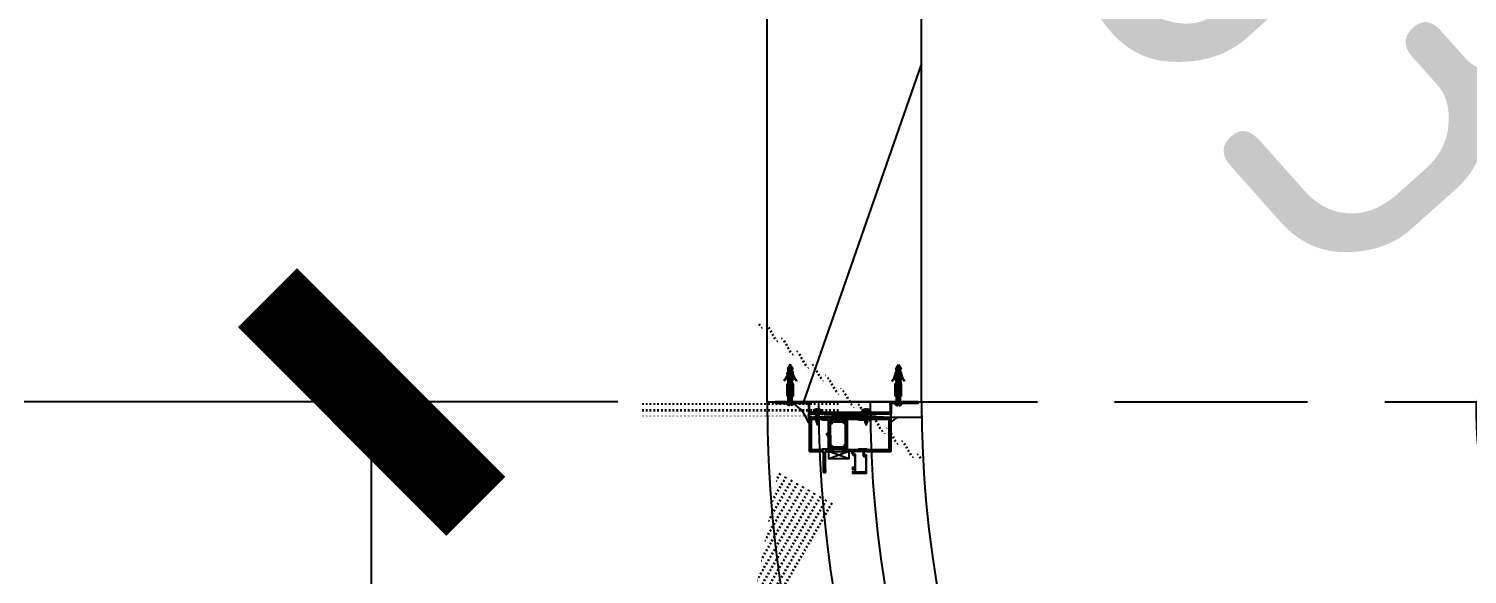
# Model space of a CAD drawing. Header units: inches. Extents: x 0 to 1813292486, y 0 to 3473589894.
# Drawn here: x 600535030 to 600536893, y 3473205519 to 3473206225 of the extents above; entities that cross this region are included whole.
import ezdxf

# ---------------------------------------------------------------- set-up
doc = ezdxf.new("R2010")
doc.units = ezdxf.units.IN
doc.header["$LTSCALE"] = 1000
doc.header["$MEASUREMENT"] = 0
for name, pattern in [('AX-MALL-DIM-P02$0$DASH', [0.35, 0.25, -0.1]), ('AX-MALL-WALL-P02-QT$0$CENTER', [2, 1.25, -0.25, 0.25, -0.25]), ('AX-MALL-WALL-P02-QT$0$HIDDEN', [0.375, 0.25, -0.125])]:
    doc.linetypes.add(name, pattern=pattern)
for name, color, linetype in [('A-Anno-Note', 241, 'Continuous'), ('AX-MALL-DIM-P02$0$A-Anno-Dims', 3, 'Continuous'), ('AX-MALL-DIM-P02$0$A-Detl-Patt', 8, 'Continuous'), ('AX-MALL-P02-200$0$A-Anno-Note', 241, 'Continuous'), ('AX-MALL-WALL-P02$0$A-Anno-Note', 241, 'Continuous'), ('AX-MALL-WALL-P02-QT$0$0BJECT', 7, 'Continuous'), ('AX-MALL-WALL-P02-QT$0$1', 1, 'Continuous'), ('AX-MALL-WALL-P02-QT$0$8', 8, 'Continuous'), ('AX-MALL-WALL-P02-QT$0$8 填充 虚线 打断线 0.1', 8, 'Continuous'), ('AX-MALL-WALL-P02-QT$0$A-Anno-Note', 241, 'Continuous'), ('AX-MALL-WALL-P02-QT$0$A-Curt', 151, 'Continuous'), ('AX-MALL-WALL-P02-QT$0$A-Detl-Patt', 8, 'Continuous'), ('AX-MALL-WALL-P02-QT$0$A-Detl-Thin', 131, 'Continuous'), ('AX-MALL-WALL-P02-QT$0$A-Wall', 2, 'Continuous'), ('AX-MALL-WALL-P02-QT$0$A-Wall-Patt', 13, 'Continuous'), ('AX-MALL-WALL-P02-QT$0$F12_Submate', 8, 'Continuous'), ('AX-MALL-WALL-P02-QT$0$GASKET', 2, 'Continuous'), ('AX-MALL-WALL-P02-QT$0$STSF', 2, 'Continuous')]:
    doc.layers.add(name, color=color, linetype=linetype)
doc.layers.add('AX-MALL-WALL-P02-QT$0$AM_SUPPR', color=6, linetype='Continuous', lineweight=30)
doc.styles.add('AX-MALL-DIM-P02$0$_TCH_DIM_T3', font='gbenor.shx')
doc.dimstyles.new('AX-MALL-DIM-P02$0$_TCH_ARCH&&180', dxfattribs={"dimtxt": 535.5, "dimasz": 270, "dimexe": 450, "dimexo": 450, "dimgap": 137.25, "dimtad": 1, "dimdec": 0, "dimzin": 0, "dimdsep": 46, "dimtxsty": 'AX-MALL-DIM-P02$0$_TCH_DIM_T3', "dimblk": 'AX-MALL-DIM-P02$0$_ArchTick', "dimcen": 0.09, "dimclrt": 7, "dimazin": 2, "dimtfac": 1, "dimtdec": 0, "dimtix": 1, "dimtmove": 2, "dimatfit": 3, "dimfxl": 500, "dimtolj": 1, "dimtzin": 0, "dimarcsym": 0})
doc.dimstyles.new('AX-MALL-DIM-P02$0$_TCH_ARROW&&180', dxfattribs={"dimtxt": 535.5, "dimasz": 540, "dimexe": 450, "dimexo": 450, "dimgap": 137.25, "dimtad": 1, "dimdec": 0, "dimzin": 0, "dimdsep": 46, "dimtxsty": 'AX-MALL-DIM-P02$0$_TCH_DIM_T3', "dimcen": 0.09, "dimclrt": 7, "dimaunit": 1, "dimadec": 3, "dimazin": 2, "dimtfac": 1, "dimtdec": 0, "dimtix": 1, "dimtmove": 2, "dimatfit": 3, "dimfxl": 500, "dimtolj": 1, "dimtzin": 0, "dimarcsym": 0})

# ---------------------------------------------------------------- blocks, each defined once
blk = doc.blocks.new('AX-MALL-WALL-P02-QT$0$tj')
at = {"layer": 'AX-MALL-WALL-P02-QT$0$A-Detl-Patt'}
h = blk.add_hatch(dxfattribs=at)
h.set_pattern_fill('STEEL', color=256, scale=100.0000000000001, angle=50.43183869082386)
h.set_pattern_definition([(75.00000000004839, (-14278.19445574284, 156289.8254051208), (-153.3407249234246, 41.08752340989569), []), (75.00000000004839, (-14317.88195610046, 156358.5661673546), (-153.3407249234246, 41.08752340989569), [])])
edge = h.paths.add_edge_path()
edge.add_line((88101.273016572, 47666.64152574539), (87883.93542659283, 47459.84604215622))
edge.add_line((87883.93542659283, 47459.84604215622), (91571.54751467705, 43584.64122533798))
edge.add_arc((262949.389629302, 558937.705083496), 543101.4133620498, 251.6057364187558, 260.0288666978238)
edge.add_arc((172180.8466627672, -2862.146247219684), 27099.9982179492, 64.7128659603706, 96.9316049602786, ccw=False)
edge.add_arc((262948.9730309481, 558936.3205539446), 543099.9677998082, 261.6155114784545, 271.7251478115656)
edge.add_line((279298.9759148359, 16082.51663446426), (279298.9759315252, 16382.65274763107))
edge.add_arc((262948.9742454757, 558936.3204835369), 542799.9676941936, 261.62020364125146, 271.7261014454634, ccw=False)
edge.add_arc((172180.8456921196, -2862.14609140989), 27400.00151046549, 64.80631838577902, 96.83815911678944)
edge.add_arc((262949.394896181, 558937.7037490648), 542801.4137571028, 251.6136389015772, 260.02417327084333, ccw=False)
edge.add_line((91737.26096642017, 43845.69257831573), (88101.273016572, 47666.64152574539))
blk = doc.blocks.new('AX-MALL-WALL-P02-QT$0$A$C45704BEF')
at = {"color": 3, "ltscale": 10}
blk.add_lwpolyline([(18.80000000074506, -25.00024726614356), (17.5, -25.00024726614356), (17.5, -23.00024726614356), (15.49870925210416, -23.00024726614356), (15.49870925210416, -6.999231616035104), (18.4997000452131, -6.999231616035104), (18.49987648613751, -5.299231618642807, 0.4142135623695433), (18.19987648539245, -4.999231617897749), (17.80005405470729, -4.999231617897749, 0.4140000559725384), (17.50005413405597, -5.299012914299965), (17.49969883821905, -5.699499286711216, -0.483847094079415), (17.13052784092724, -5.991148311644793), (15.89966636151075, -5.699231617152691), (15.89966636151075, -1.299031617119908), (17.1397417280823, -1.005294770002365, -0.4741802569087657), (17.49969902634621, -1.298974558711052), (17.50005413405597, -1.699460931122303, 0.4140000559734259), (17.80005405470729, -1.999242229387164), (18.19987648539245, -1.999242229387164, 0.4142135624494586), (18.49987648613751, -1.699242228642106), (18.49987648613751, 0.0007206704467535019), (0, 0), (0, -22.90028521977365), (1, -22.90028521977365), (1, -22.40028521977365), (3, -22.40028521977365, -0.414213562373095), (3.5, -22.90028521977365), (3.5, -25.00028521940112), (2.913615984842181, -25.46520863845944, 0.4988684829111732), (2.92562854103744, -25.94440526142716), (5.025628542527556, -27.44440526142716, 0.8192868568614478), (5.455046217888594, -27.04232501238585), (4.5, -25.50028521940112), (4.5, -22.90028521977365, 0.414213562373095), (3, -21.40028521977365), (1, -21.40028521977365), (1, -3.19995454326272, -0.4142094303452601), (3.199968963861465, -0.9999545440077782), (14.5, -0.9996059481054544), (14.5, -5.999231616035104), (14.5, -5.999231616035104), (14.5, -24.00024726614356), (16.5, -24.00024726614356), (16.5, -25.00024726614356), (16.5, -27.20351210050285, 0.6582415972160955), (17.34365977905691, -27.56668968312442), (19.14365977980196, -25.86342484690249, 0.6827143578984822), (18.79383949562907, -25.00028521940112)], format="xyb", dxfattribs=at)
blk = doc.blocks.new('AX-MALL-WALL-P02-QT$0$尺寸分格点')
at = {"ltscale": 10}
h = blk.add_hatch(color=1, dxfattribs=at)
h.dxf.hatch_style = 1
edge = h.paths.add_edge_path()
edge.add_line((0, -1.5), (-5.470445860503725e-37, 1.862645149230957e-09))
edge.add_line((0, 1.862645149230957e-09), (-1.5, 0))
edge.add_arc((0, 0), 1.5, 180, 270)
edge = h.paths.add_edge_path()
edge.add_line((0, 1.5), (5.470445846917725e-37, 1.862645149230957e-09))
edge.add_line((0, 1.862645149230957e-09), (1.5, 0))
edge.add_arc((0, 0), 1.5, 0, 90)
for p, q in [((-2.5, 0), (2.5, 0)), ((0, -2.5), (0, 2.5))]:
    blk.add_line(p, q)
blk.add_circle((0, 0), 1.5)
blk = doc.blocks.new('AX-MALL-WALL-P02-QT$0$定位点')
blk.add_blockref('AX-MALL-WALL-P02-QT$0$尺寸分格点', (0, 0))
blk = doc.blocks.new('AX-MALL-WALL-P02-QT$0$A$C40565891')
h = blk.add_hatch()
h.set_pattern_fill('NET', color=6, scale=0.5, angle=315)
h.set_pattern_definition([(225.0000000000001, (-8954763.885715963, -14331520.94940183), (-1.122532015133644, 1.122532015133643), []), (135.0000000000001, (-8954763.885715963, -14331520.94940183), (1.122532015133643, 1.122532015133644), [])])
edge = h.paths.add_edge_path()
edge.add_line((-2.873205080628395, -1), (-17.1267949193716, -1))
edge.add_arc((-17.12679491817267, -2.000000000321539), 1.000000000321539, 90.00000006869386, 120.0000000686844)
edge.add_line((-17.6267949193716, -1.133974596858025), (-19.29999999888241, -2.099999999627471))
edge.add_line((-19.29999999888241, -2.099999999627471), (-19.59999999962747, -2.099999999627471))
edge.add_arc((-19.60000000055891, -1.700000000186378), 0.3999999994410928, 180.0000001333858, 270.00000013341844, ccw=False)
edge.add_line((-20, -1.700000001117587), (-20, 1.699999999254942))
edge.add_arc((-19.59999999962758, 1.699999999255055), 0.4000000003724153, 89.99999999998369, 180.0000000000163, ccw=False)
edge.add_line((-19.59999999962747, 2.099999999627471), (-19.29999999888241, 2.099999999627471))
edge.add_line((-19.29999999888241, 2.099999999627471), (-17.6267949193716, 1.133974596858025))
edge.add_arc((-17.12679491817268, 2.000000000321516), 1.000000000321515, 239.9999999313152, 269.9999999313065)
edge.add_line((-17.1267949193716, 1), (-2.873205080628395, 1))
edge.add_arc((-2.873205081827319, 2.000000000321497), 1.000000000321497, 270.0000000686933, 300.0000000686851)
edge.add_line((-2.373205080628395, 1.133974596858025), (-0.6999999992549419, 2.099999999627471))
edge.add_line((-0.6999999992549419, 2.099999999627471), (-0.400000000372529, 2.099999999627471))
edge.add_arc((-0.4000000003724153, 1.699999999255056), 0.4000000003724153, -1.63140612130519e-11, 90.00000000001631, ccw=False)
edge.add_line((0, 1.699999999254942), (0, -1.700000001117587))
edge.add_arc((-0.3999999994410927, -1.700000000186378), 0.3999999994410927, 269.99999986658156, 359.99999986661413, ccw=False)
edge.add_line((-0.400000000372529, -2.099999999627471), (-0.6999999992549419, -2.099999999627471))
edge.add_line((-0.6999999992549419, -2.099999999627471), (-2.373205080628395, -1.133974596858025))
edge.add_arc((-2.873205081827309, -2.00000000032146), 1.00000000032146, 59.99999993131432, 89.9999999313073)
at = {"layer": 'AX-MALL-WALL-P02-QT$0$STSF', "lineweight": 40}
blk.add_lwpolyline([(-2.873205080628395, -1), (-17.1267949193716, -1, 0.1316524975873539), (-17.6267949193716, -1.133974596858025), (-19.29999999888241, -2.099999999627471), (-19.59999999962747, -2.099999999627471, -0.4142135623732616), (-20, -1.700000001117587), (-20, 1.699999999254942, -0.4142135623732612), (-19.59999999962747, 2.099999999627471), (-19.29999999888241, 2.099999999627471), (-17.6267949193716, 1.133974596858025, 0.1316524975873571), (-17.1267949193716, 1), (-2.873205080628395, 1, 0.1316524975873597), (-2.373205080628395, 1.133974596858025), (-0.6999999992549419, 2.099999999627471), (-0.400000000372529, 2.099999999627471, -0.4142135623732616), (0, 1.699999999254942), (0, -1.700000001117587, -0.4142135623732616), (-0.400000000372529, -2.099999999627471), (-0.6999999992549419, -2.099999999627471), (-2.373205080628395, -1.133974596858025, 0.1316524975873647)], format="xyb", close=True, dxfattribs=at)
blk = doc.blocks.new('AX-MALL-WALL-P02-QT$0$A$C5DA96DE0')
at = {"layer": 'AX-MALL-WALL-P02-QT$0$AM_SUPPR', "color": 3}
for points in [[(-22.00068093277514, 105.1999999992549), (-22.00001176260412, 46.60000000149012, -0.414213562373095), (-21.70001176185906, 46.29999999888241), (-21.7000117637217, 45.30000000074506, -0.4142135651008757), (-21.90001176483929, 45.09999999962747), (-22.11765938811004, 45.09999999962747, 0.3152987896086648), (-22.30559791438282, 44.96840402856469), (-22.88795028813183, 43.36840402893722, 0.5486187836891172), (-22.68258061446249, 43.10076105967164), (-19.96206398494542, 43.32127769291401, 0.1763269799607178), (-19.83807377703488, 43.37909527309239), (-19.45859040878713, 43.75857864320278, 0.5773502703764628), (-19.54824795387685, 44.09318516403437), (-19.70076583139598, 44.13405220396817, -0.3107450373417215), (-19.86631920561194, 44.32805990986526), (-20.20001176558435, 46.220524456352), (-20.20001176558435, 46.30000000074506, -0.664494698151357), (-19.35008465312421, 46.6571428515017, 0.1962615707062706), (-19.21011380665004, 46.59999999962747), (-15.80001176707447, 46.59999999962747, -0.414213562373095), (-15.50001176446676, 46.30000000074506), (-15.50001176446676, 45.99448045343161), (-16.4794679954648, 44.32503772899508, 0.5796797259406589), (-16.35058767162263, 44.09999999776483), (-15.09727879799902, 44.09999999776483, 0.266079426403572), (-14.23476512730122, 44.59396623261273), (-13.34764037840068, 46.10603376291692, -0.2660794268336467), (-12.48512670956552, 46.59999999776483), (-12.48512670956552, 46.59999999776483), (12.48510318435729, 46.59999999962747, -0.2660794268336467), (13.3476168513298, 46.10603376291692), (14.23474160209298, 44.59396623261273, 0.266079426403572), (15.09725527279079, 44.09999999962747), (16.35056414455175, 44.09999999962747, 0.5796797259406589), (16.47944446653128, 44.32503772713244), (15.49998823925853, 45.99448045343161), (15.49998823553324, 46.29999999888241, -0.414213562373095), (15.7999882362783, 46.59999999962747), (19.21009027957916, 46.59999999962747, 0.1962615707062706), (19.35006112605333, 46.6571428515017, -0.664494698151357), (20.19998823665082, 46.29999999888241), (20.19998823665082, 46.220524456352), (19.86629567667842, 44.32805990800261, -0.3107450373417215), (19.70074230805039, 44.13405220396817), (19.54822442866862, 44.09318516217172, 0.5773502703764628), (19.45856687985361, 43.75857864320278), (19.83805025182664, 43.37909527309239, 0.1763269799607178), (19.96204045787454, 43.32127769291401), (22.68255708739161, 43.10076105967164, 0.5486187836891172), (22.88792676106095, 43.36840402893722), (22.30557438544929, 44.96840402670205, 0.3152987896086648), (22.11763586290181, 45.10000000149012), (21.89998823590577, 45.09999999962747, -0.4142135651008757), (21.69998823665082, 45.29999999888241), (21.69998823478818, 46.29999999888241, -0.414213562373095), (21.99998823739588, 46.59999999962747), (22.00029997527599, 73.89985392801464)], [(-12.48512671142817, 26.59999999962747), (-12.48512671142817, 26.59999999962747, -0.266079426695036), (-13.34764038026333, 27.09396623820066), (-14.23476512916386, 28.60603376477957, 0.2660794267352428), (-15.09727879799902, 29.10000000149012), (-16.35058767162263, 29.09999999962747, 0.5796797243171364), (-16.4794679954648, 28.87496227398515), (-15.50001176446676, 27.20551954396069), (-15.50001176819205, 26.90000000223517, -0.414213562429924), (-15.80001176521182, 26.59999999776483), (-19.21011380665004, 26.59999999962747, 0.196261570738114), (-19.35008465498686, 26.54285714589059, -0.6644947009864839), (-20.20001176558435, 26.90000000223517), (-20.20001176558435, 26.97947554662824), (-19.86631920747459, 28.87194008752704, -0.3107450376907102), (-19.70076583139598, 29.06594779156148), (-19.5482479557395, 29.10681483522058, 0.5773502691095918), (-19.45859040878713, 29.44142135605216), (-19.83807377517223, 29.82090472429991, 0.1763269806166101), (-19.96206398680806, 29.87872230820358), (-22.68258061632514, 30.0992389395833, 0.5486187865199976), (-22.88795028440654, 29.83159597031772), (-22.30559791252017, 28.23159597069025, 0.3152987889515711), (-22.1176593862474, 28.09999999962747), (-21.90001176297665, 28.09999999776483, -0.4142135620321224), (-21.70001176558435, 27.89999999850988), (-21.70001176558435, 26.90000000037253, -0.414213562429924), (-22.00001176446676, 26.59999999962747), (-22.00026272423565, -1.862645149230957e-09), (22.00026272051036, 0), (22.00006804615259, 18.00577012822032)], [(22.00005050562322, 19.99999999813735), (21.99998823739588, 26.59999999962747, -0.414213562429924), (21.69998823665082, 26.90000000037253), (21.69998823478818, 27.89999999850988, -0.4142135620321224), (21.89998823776841, 28.09999999962747), (22.11763586103916, 28.09999999776483, 0.3152987889515711), (22.30557438544929, 28.23159596882761), (22.88792676106095, 29.83159597218037, 0.5486187865199976), (22.68255708925426, 30.0992389395833), (19.96204045601189, 29.87872230820358, 0.1763269806166101), (19.83805024810135, 29.82090472429991), (19.45856687985361, 29.44142135605216, 0.5773502691095918), (19.54822443053126, 29.10681483708322), (19.70074230805039, 29.06594779156148, -0.3107450376907102), (19.86629567667842, 28.87194008752704), (20.19998823851347, 26.97947554290295), (20.19998824037611, 26.89999999850988, -0.6644947009864839), (19.35006112605333, 26.54285714402795, 0.196261570738114), (19.21009027957916, 26.59999999776483), (15.79998823441565, 26.59999999776483, -0.414213562429924), (15.49998823925853, 26.89999999850988), (15.49998823925853, 27.20551954582334), (16.47944446466863, 28.87496227398515, 0.5796797243171364), (16.3505641464144, 29.09999999962747), (15.09725527092814, 29.09999999776483, 0.2660794267352428), (14.23474160209298, 28.60603376477957), (13.3476168513298, 27.09396623820066, -0.266079426695036), (12.48510318249464, 26.59999999962747), (-12.48512671142817, 26.59999999962747)]]:
    blk.add_lwpolyline(points, format="xyb", dxfattribs=at)
for points in [[(22.00029996782541, 73.89983759261668), (22.00005446560681, 73.89983759261668), (21.99998823553324, 105.1999999992549), (-22.00068093277514, 105.1999999992549)], [(-19.80001176521182, 103), (-19.80001176521182, 103), (-19.80001176334918, 74.70021012239158), (-19.00001176446676, 73.70021012239158), (-19.00001176446676, 68.70021012239158), (-19.00001176446676, 63.70021012239158), (-20.00001176446676, 62.70021012611687), (-20.00001176446676, 48.79999999888241), (19.99998823553324, 48.79999999701977), (19.99998823739588, 62.70021012425423), (18.99998823739588, 63.70021012425423), (18.99998823739588, 68.70021012239158), (18.99998823553324, 73.70021012425423), (19.79998823814094, 74.70021012052894), (19.79998823814094, 103), (-19.80001176521182, 103)], [(-19.00003717839718, 24.40000000223517), (-19.00003717839718, 16.60000000149012), (-19.8001159671694, 15.59989579208195), (-19.80026083253324, 2.199999997392297), (-19.80001176521182, 2.199999999254942), (19.80023730732501, 2.199999997392297), (19.80009244196117, 15.5998957939446), (19.0000136513263, 16.60000000149012), (19.0000136513263, 24.40000000223517), (-19.00003717839718, 24.40000000223517)], [(21.99999776296318, 20.00577012635767), (43.9999977555126, 20.00634960085154), (43.99998722039163, 20.40634960122406), (44.99999512173235, 20.10637594014406), (44.99998722039163, 20.40637594088912), (45.99999512173235, 20.10640227980912), (45.99998722039163, 20.40640228055418), (46.99999512173235, 20.10642861947417), (46.99998722039163, 20.40642862021923), (47.99999511986971, 20.10645495913923), (47.99998721852899, 20.40645495988429), (48.99998721852899, 20.40648129954934), (49.00005043298006, 18.00648130103946), (22.00006804615259, 18.00577012822032)]]:
    blk.add_lwpolyline(points, dxfattribs=at)
at = {"color": 6, "ltscale": 10, "xscale": -0.9999999999999999, "rotation": 90}
blk.add_blockref('AX-MALL-WALL-P02-QT$0$A$C40565891', (-17.70395603775978, 26.59999999776483), dxfattribs=at)
at = {"color": 6, "ltscale": 10, "rotation": 270}
blk.add_blockref('AX-MALL-WALL-P02-QT$0$A$C40565891', (17.7039325106889, 26.59999999962747), dxfattribs=at)
blk = doc.blocks.new('AX-MALL-WALL-P02-QT$0$A$C3B8A2171')
at = {"color": 6}
for p, q in [((22.00012849643826, 27), (31.33094626852107, 1)), ((31.33094626478851, 27), (22.00012850017083, 1))]:
    blk.add_line(p, q, dxfattribs=at)
blk.add_lwpolyline([(22.00012849643826, 27), (31.33094626478851, 27), (31.33094626852107, 1), (22.00012850017083, 1)], close=True, dxfattribs=at)
at = {"color": 6, "ltscale": 10}
blk.add_blockref('AX-MALL-WALL-P02-QT$0$A$C5DA96DE0', (7.275957614183426e-12, -23.70584608986974), dxfattribs=at)
at = {"color": 6, "ltscale": 10, "rotation": 270}
blk.add_blockref('AX-MALL-WALL-P02-QT$0$A$C45704BEF', (49.90041371808184, 50.19399150274694), dxfattribs=at)
at = {"layer": 'AX-MALL-WALL-P02-QT$0$GASKET', "extrusion": (0, 0, -1), "zscale": -1, "rotation": 270}
blk.add_blockref('AX-MALL-WALL-P02-QT$0$定位点', (0, 0), dxfattribs=at)
blk = doc.blocks.new('*U279')
at = {"color": 1, "linetype": 'AX-MALL-WALL-P02-QT$0$CENTER', "ltscale": 0.1}
blk.add_line((-3.720025046972161, 0), (16.47241296467109, 0), dxfattribs=at)
at = {"color": 0, "linetype": 'ByBlock', "lineweight": 50, "ltscale": 0.2}
for p, q in [((-3.69999999999709, 0.3999999999987267), (-3.325615217181621, 0.4000000000023647)), ((-3.325615217181621, 0.4000000000023647), (-3.325615240581101, -0.4000000000023647)), ((-2.147202852589544, 4.749999999999091), (0, 4.749999999999091)), ((0, -4.749999999999091), (0, 4.749999999999091)), ((-3.69999999999709, -0.4000000000005457), (-3.325615240581101, -0.4000000000023647)), ((-3.69999999999709, -0.4000000000005457), (-3.325615217181621, -0.4000000000023647)), ((-2.147202852655028, -4.750000000000909), (0, -4.749999999999091))]:
    blk.add_line(p, q, dxfattribs=at)
at = {"color": 6, "linetype": 'AX-MALL-WALL-P02-QT$0$HIDDEN', "ltscale": 0.05}
for p, q in [((-0.6750316474657977, 1.140000000000001), (-3.325615228868008, 2.449999999987274)), ((-0.6750316474657977, 1.14), (-0.6750316474657977, -1.140000000000001)), ((-0.06888289537171222, 0), (-0.6750316474657977, 1.140000000000001)), ((-0.06888289537171222, 0), (-0.6750316474657977, -1.140000000000001)), ((-0.6750316474657977, -1.140000000000001), (-3.325615228893758, -2.449999999999999))]:
    blk.add_line(p, q, dxfattribs=at)
at = {"color": 0, "linetype": 'ByBlock', "ltscale": 0.2}
for p, q in [((0.1999999999970897, 1.789999999997235), (11.67855772335856, 1.789999999997235)), ((1.247816335799423, 1.789999999997235), (1.600000000005707, 2.399999999998059)), ((1.600000000005707, 2.399999999998059), (1.952183664211248, 1.789999999998216)), ((2.847816335799424, 1.789999999997235), (3.200000000005707, 2.399999999998059)), ((3.200000000005707, 2.399999999998059), (3.552183664211248, 1.789999999998216)), ((4.447816335799424, 1.789999999997235), (4.800000000005708, 2.399999999998059)), ((4.800000000005708, 2.399999999998059), (5.152183664211249, 1.789999999998216)), ((6.047816335799424, 1.789999999997235), (6.400000000005708, 2.399999999998059)), ((6.400000000005708, 2.399999999998059), (6.752183664211248, 1.789999999998216)), ((7.647816335799424, 1.789999999997235), (8.000000000005707, 2.399999999998059)), ((8.000000000005707, 2.399999999998059), (8.352183664211248, 1.789999999998216)), ((9.247816335799424, 1.789999999997235), (9.600000000005707, 2.399999999998059)), ((9.600000000005707, 2.399999999998059), (9.952183664211248, 1.789999999998216)), ((11.67855772335856, 1.789999999997235), (16, 0)), ((16, 0), (11.67855772334904, -1.790000000000873)), ((0.1999999999970896, -1.790000000000873), (11.67855772334904, -1.790000000000873)), ((2.047816335800007, -1.789999999998201), (2.400000000005662, -2.399999999998059)), ((2.400000000005662, -2.399999999998059), (2.752183664211202, -1.789999999998216)), ((3.647816335800008, -1.789999999998201), (4.000000000005661, -2.399999999998059)), ((4.000000000005661, -2.399999999998059), (4.352183664211202, -1.789999999998216)), ((5.247816335800009, -1.789999999998201), (5.600000000005663, -2.399999999998059)), ((5.600000000005663, -2.399999999998059), (5.952183664211203, -1.789999999998216)), ((6.847816335800008, -1.789999999998201), (7.200000000005662, -2.399999999998059)), ((7.200000000005662, -2.399999999998059), (7.552183664211203, -1.789999999998216)), ((8.447816335800008, -1.789999999998201), (8.800000000005662, -2.399999999998059)), ((8.800000000005662, -2.399999999998059), (9.152183664211202, -1.789999999998216)), ((10.04781633580001, -1.789999999998201), (10.40000000000566, -2.399999999998059)), ((10.40000000000566, -2.399999999998059), (10.7521836642112, -1.789999999998216))]:
    blk.add_line(p, q, dxfattribs=at)
at = {"color": 6, "linetype": 'ByBlock'}
for p, q in [((1.247816335799423, 1.789999999997235), (2.047816335800007, -1.789999999998201)), ((1.600000000005707, 2.399999999998059), (2.400000000005662, -2.399999999998059)), ((2.752183664209724, -1.790000000000873), (1.952183664211248, 1.789999999998216)), ((2.847816335799424, 1.789999999997235), (3.647816335800008, -1.789999999998201)), ((3.200000000005707, 2.399999999998059), (4.000000000005661, -2.399999999998059)), ((4.352183664209724, -1.790000000000873), (3.552183664211248, 1.789999999998216)), ((4.447816335799424, 1.789999999997235), (5.247816335800009, -1.789999999998201)), ((4.800000000005708, 2.399999999998059), (5.600000000005663, -2.399999999998059)), ((5.952183664209725, -1.790000000000873), (5.152183664211249, 1.789999999998216)), ((6.047816335799424, 1.789999999997235), (6.847816335800008, -1.789999999998201)), ((6.400000000005708, 2.399999999998059), (7.200000000005662, -2.399999999998059)), ((7.552183664209725, -1.790000000000873), (6.752183664211248, 1.789999999998216)), ((7.647816335799424, 1.789999999997235), (8.447816335800008, -1.789999999998201)), ((8.000000000005707, 2.399999999998059), (8.800000000005662, -2.399999999998059)), ((9.152183664209725, -1.790000000000873), (8.352183664211248, 1.789999999998216)), ((9.247816335799424, 1.789999999997235), (10.04781633580001, -1.789999999998201)), ((9.600000000005707, 2.399999999998059), (10.40000000000566, -2.399999999998059)), ((10.75218366420972, -1.790000000000873), (9.952183664211248, 1.789999999998216))]:
    blk.add_line(p, q, dxfattribs=at)
at = {"color": 0, "linetype": 'ByBlock', "lineweight": 50, "ltscale": 0.2}
for start, end in [(143.57642635749, 177.1340160170254), (182.8659839823501, 216.4235736418013)]:
    blk.add_arc((4.289993742175284, -4.638422979041934e-11), 8, start, end, dxfattribs=at)
at = {"color": 0, "linetype": 'ByBlock', "ltscale": 0.2}
for centre, start, end in [((0.1999999999970897, 1.989999999997235), 180, 270), ((0.1999999999970896, -1.990000000000873), 90, 180)]:
    blk.add_arc(centre, 0.2, start, end, dxfattribs=at)
blk = doc.blocks.new('AX-MALL-WALL-P02-QT$0$pzd')
for p, q in [((-51.89071414621139, 3.637978807091713e-12), (-47.44426745038072, 2.627295852584211)), ((-47.4650342187233, -2.549312040882796), (-51.89071414621139, 3.637978807091713e-12)), ((-46.99816657703195, 0.7273625492634892), (-46.99816657703195, -0.7147973545615969)), ((-46.99231773451902, 3.870509743701405), (-46.98238723502436, 2.827295852588577)), ((-46.99231773451902, -3.870509743701405), (-46.99231773451902, -2.585558247239533))]:
    blk.add_line(p, q)
at = {"layer": 'AX-MALL-WALL-P02-QT$0$0BJECT'}
for p, q in [((-16.10487232582818, 0.7273625492634892), (-46.99816657703195, 0.7273625492634892)), ((-39.582473202041, 3.913673162471241), (-41.582473202041, 3.913673162471241)), ((-32.17262866956298, 3.956836581233802), (-34.17262866956298, 3.956836581233802)), ((-10.70183767256094, 4.000000000003638), (-26.76278413708496, 4.000000000003638)), ((-16.10487232582818, 0.7273625492634892), (-16.10487232582818, -0.7147973545615969)), ((-10.67745417730475, 4.000000000003638), (-10.67745417730475, -3.999999999996362)), ((-16.10487232582818, -0.7147973545615969), (-46.99816657703195, -0.7147973545615969)), ((-39.582473202041, -3.913673162471241), (-41.582473202041, -3.913673162471241)), ((-32.17262866956298, -3.956836581233802), (-34.17262866956298, -3.956836581233802)), ((-30.79212488308258, -8.462003983000614), (-30.37328007823089, -8.00474198261145)), ((-10.67745417730475, -3.999999999996362), (-26.76278413708496, -3.999999999996362))]:
    blk.add_line(p, q, dxfattribs=at)
for centre, radius, start, end in [((-44.30262324288196, 5.800649567903747), 3.310573394341929, 215.6634335188293, 325.2508364694484), ((-40.90485334786354, 17.23789096762266), 13.38967771715128, 275.6678372151979, 319.0483574165744), ((-36.89277871040395, 5.843812986673584), 3.310573394341929, 215.6634335188293, 325.2508364694484), ((-40.48600854301185, 16.78062896724077), 13.38967771715128, 275.6678372151979, 319.0483574165744), ((-29.48293417792593, 5.886976405436144), 3.310573394341929, 215.6634335188293, 325.2508364694484), ((-44.30262324288196, -5.800649567903747), 3.310573394341929, 34.7491635305516, 144.3365664811707), ((-36.89277871040395, -5.843812986669946), 3.310573394341929, 34.7491635305516, 144.3365664811707), ((-40.90485334786354, -17.23789096762266), 13.38967771715128, 40.95164258342553, 84.33216278480212), ((-40.48600854301185, -16.78062896723713), 13.38967771715128, 40.95164258342553, 84.33216278480212), ((-29.48293417792593, -5.886976405436144), 3.310573394341929, 34.7491635305516, 144.3365664811707)]:
    blk.add_arc(centre, radius, start, end, dxfattribs=at)
at = {"layer": 'AX-MALL-WALL-P02-QT$0$1', "color": 2, "linetype": 'Continuous'}
for p, q in [((-47.44426745038072, 2.627295852584211), (-49.83636145586206, -1.515932501384668)), ((-47.09785728885618, 2.827295852588577), (-49.66315637509979, -1.615932501383213)), ((-46.98238723502436, 2.827295852588577), (-49.54768632126797, -1.615932501383213)), ((-46.86691718119255, 2.627295852584211), (-49.25901118667389, -1.515932501384668)), ((-44.46281281895062, 2.650687959114293), (-47.4650342187233, -2.549312040882796)), ((-47.09785728885618, 2.827295852588577), (-47.44426745038072, 2.627295852584211)), ((-44.11640265742608, 2.850687959118659), (-47.29182913797558, -2.649312040881341)), ((-44.00093260359426, 2.850687959118659), (-47.17635908412922, -2.649312040881341)), ((-46.98238723502436, 2.827295852588577), (-47.09785728885618, 2.827295852588577)), ((-47.08435184985865, 2.650687959114293), (-47.08546254974499, 2.650687959114293)), ((-46.86691718119255, 2.627295852584211), (-46.98238723502436, 2.827295852588577)), ((-43.88546254976245, 2.650687959114293), (-46.88768394953513, -2.549312040882796)), ((-44.46281281895062, 2.650687959114293), (-46.88042262019007, 2.650687959114293)), ((-44.11640265742608, 2.850687959118659), (-44.46281281895062, 2.650687959114293)), ((-41.48246888740687, 2.674080065644375), (-44.38924201999907, -2.360598686082085)), ((-41.13605872589687, 2.874080065648741), (-44.31148520643183, -2.625919934351259)), ((-41.02058867205051, 2.874080065648741), (-44.19601515260001, -2.625919934351259)), ((-44.00093260359426, 2.850687959118659), (-44.11640265742608, 2.850687959118659)), ((-41.48246888740687, 2.674080065644375), (-44.10289721842855, 2.674080065644375)), ((-43.88546254976245, 2.650687959114293), (-44.00093260359426, 2.850687959118659)), ((-40.90511861820414, 2.674080065644375), (-43.90734001800593, -2.525919934352714)), ((-41.13605872589687, 2.874080065648741), (-41.48246888740687, 2.674080065644375)), ((-38.28246888740978, 2.674080065644375), (-41.28469028718246, -2.525919934352714)), ((-41.02058867205051, 2.874080065648741), (-41.13605872589687, 2.874080065648741)), ((-37.93605872588523, 2.874080065648741), (-41.11148520643474, -2.625919934351259)), ((-40.90511861820414, 2.674080065644375), (-41.02058867205051, 2.874080065648741)), ((-37.82058867205342, 2.874080065648741), (-40.99601515258837, -2.625919934351259)), ((-38.28246888740978, 2.674080065644375), (-40.90511861820414, 2.674080065644375)), ((-37.7051186182216, 2.674080065644375), (-40.70734001799428, -2.525919934352714)), ((-37.93605872588523, 2.874080065648741), (-38.28246888740978, 2.674080065644375)), ((-35.08246888739814, 2.674080065644375), (-38.08469028718537, -2.525919934352714)), ((-37.82058867205342, 2.874080065648741), (-37.93605872588523, 2.874080065648741)), ((-34.73605872588814, 2.874080065648741), (-37.91148520643765, -2.625919934351259)), ((-37.7051186182216, 2.674080065644375), (-37.82058867205342, 2.874080065648741)), ((-34.62058867204178, 2.874080065648741), (-37.79601515259128, -2.625919934351259)), ((-35.08246888739814, 2.674080065644375), (-37.7051186182216, 2.674080065644375)), ((-34.50511861820996, 2.674080065644375), (-37.50734001799719, -2.525919934352714)), ((-34.73605872588814, 2.874080065648741), (-35.08246888739814, 2.674080065644375)), ((-31.88246888740105, 2.674080065644375), (-34.88469028718828, -2.525919934352714)), ((-34.62058867204178, 2.874080065648741), (-34.73605872588814, 2.874080065648741)), ((-31.53605872589105, 2.874080065648741), (-34.711485206426, -2.625919934351259)), ((-34.50511861820996, 2.674080065644375), (-34.62058867204178, 2.874080065648741)), ((-31.42058867205924, 2.874080065648741), (-34.59601515259419, -2.625919934351259)), ((-31.88246888740105, 2.674080065644375), (-34.50511861820996, 2.674080065644375)), ((-31.30511861821287, 2.674080065644375), (-34.3073400180001, -2.525919934352714)), ((-31.53605872589105, 2.874080065648741), (-31.88246888740105, 2.674080065644375)), ((-28.68469028719119, 2.674080065644375), (-31.59146341978339, -2.360598686082085)), ((-31.42058867205924, 2.874080065648741), (-31.53605872589105, 2.874080065648741)), ((-28.33828012568119, 2.874080065648741), (-31.51370660621615, -2.625919934351259)), ((-31.30511861821287, 2.674080065644375), (-31.42058867205924, 2.874080065648741)), ((-28.22281007183483, 2.874080065648741), (-31.39823655238433, -2.625919934351259)), ((-28.68469028719119, 2.674080065644375), (-31.30511861821287, 2.674080065644375)), ((-28.10734001798846, 2.674080065644375), (-31.10956141779025, -2.525919934352714)), ((-26.42037843087746, 2.674080065644375), (-29.32715156346967, -2.360598686082085)), ((-26.07396826935292, 2.874080065648741), (-29.24939474988787, -2.625919934351259)), ((-25.9584982155211, 2.874080065648741), (-29.13392469605606, -2.625919934351259)), ((-26.42037843087746, 2.674080065644375), (-29.04080676189915, 2.674080065644375)), ((-25.84302816167474, 2.674080065644375), (-28.84524956146197, -2.525919934352714)), ((-28.33828012568119, 2.874080065648741), (-28.68469028719119, 2.674080065644375)), ((-28.22281007183483, 2.874080065648741), (-28.33828012568119, 2.874080065648741)), ((-28.10734001798846, 2.674080065644375), (-28.22281007183483, 2.874080065648741)), ((-26.07396826935292, 2.874080065648741), (-26.42037843087746, 2.674080065644375)), ((-23.22037843086582, 2.674080065644375), (-26.22259983065305, -2.525919934352714)), ((-25.9584982155211, 2.874080065648741), (-26.07396826935292, 2.874080065648741)), ((-22.87396826935583, 2.874080065648741), (-26.04939474990533, -2.625919934351259)), ((-25.84302816167474, 2.674080065644375), (-25.9584982155211, 2.874080065648741)), ((-22.75849821550946, 2.874080065648741), (-25.93392469605897, -2.625919934351259)), ((-23.22037843086582, 2.674080065644375), (-25.84302816167474, 2.674080065644375)), ((-22.64302816167765, 2.674080065644375), (-25.64524956146488, -2.525919934352714)), ((-22.87396826935583, 2.874080065648741), (-23.22037843086582, 2.674080065644375)), ((-20.02037843086873, 2.674080065644375), (-23.02259983065596, -2.525919934352714)), ((-22.75849821550946, 2.874080065648741), (-22.87396826935583, 2.874080065648741)), ((-19.67396826935874, 2.874080065648741), (-22.84939474989369, -2.625919934351259)), ((-22.64302816167765, 2.674080065644375), (-22.75849821550946, 2.874080065648741)), ((-19.55849821551237, 2.874080065648741), (-22.73392469606188, -2.625919934351259)), ((-20.02037843086873, 2.674080065644375), (-22.64302816167765, 2.674080065644375)), ((-19.44302816168056, 2.674080065644375), (-22.44524956146779, -2.525919934352714)), ((-19.67396826935874, 2.874080065648741), (-20.02037843086873, 2.674080065644375)), ((-16.82037843087164, 2.674080065644375), (-19.82259983064432, -2.525919934352714)), ((-19.55849821551237, 2.874080065648741), (-19.67396826935874, 2.874080065648741)), ((-16.4739682693471, 2.874080065648741), (-19.6493947498966, -2.625919934351259)), ((-19.44302816168056, 2.674080065644375), (-19.55849821551237, 2.874080065648741)), ((-16.35849821551528, 2.874080065648741), (-19.53392469605024, -2.625919934351259)), ((-16.82037843087164, 2.674080065644375), (-19.44302816168056, 2.674080065644375)), ((-16.24302816168347, 2.674080065644375), (-19.24524956145615, -2.525919934352714)), ((-16.4739682693471, 2.874080065648741), (-16.82037843087164, 2.674080065644375)), ((-13.62259983066178, 2.674080065644375), (-16.52937296325399, -2.360598686082085)), ((-16.35849821551528, 2.874080065648741), (-16.4739682693471, 2.874080065648741)), ((-13.27618966913724, 2.874080065648741), (-16.45161614968674, -2.625919934351259)), ((-16.24302816168347, 2.674080065644375), (-16.35849821551528, 2.874080065648741)), ((-13.16071961530542, 2.874080065648741), (-16.33614609584038, -2.625919934351259)), ((-13.62259983066178, 2.674080065644375), (-16.24302816168347, 2.674080065644375)), ((-13.04524956145906, 2.674080065644375), (-16.04747096124629, -2.525919934352714)), ((-13.27618966913724, 2.874080065648741), (-13.62259983066178, 2.674080065644375)), ((-10.42259983065014, 2.674080065644375), (-13.42482123043737, -2.525919934352714)), ((-13.16071961530542, 2.874080065648741), (-13.27618966913724, 2.874080065648741)), ((-10.07618966914015, 2.874080065648741), (-13.25161614968965, -2.625919934351259)), ((-13.04524956145906, 2.674080065644375), (-13.16071961530542, 2.874080065648741)), ((-9.960719615293783, 2.874080065648741), (-13.13614609584329, -2.625919934351259)), ((-10.42259983065014, 2.674080065644375), (-13.04524956145906, 2.674080065644375)), ((-9.84524956146197, 2.674080065644375), (-12.8474709612492, -2.525919934352714)), ((-10.07618966914015, 2.874080065648741), (-10.42259983065014, 2.674080065644375)), ((-7.222599830653053, 2.674080065644375), (-10.22482123044028, -2.525919934352714)), ((-9.960719615293783, 2.874080065648741), (-10.07618966914015, 2.874080065648741)), ((-6.876189669143059, 2.874080065648741), (-10.05161614967801, -2.625919934351259)), ((-9.84524956146197, 2.674080065644375), (-9.960719615293783, 2.874080065648741)), ((-6.760719615311245, 2.874080065648741), (-9.936146095846198, -2.625919934351259)), ((-7.222599830653053, 2.674080065644375), (-9.84524956146197, 2.674080065644375)), ((-6.64524956146488, 2.674080065644375), (-9.647470961252111, -2.525919934352714)), ((-6.876189669143059, 2.874080065648741), (-7.222599830653053, 2.674080065644375)), ((-4.022599830655963, 2.674080065644375), (-7.024821230443195, -2.525919934352714)), ((-6.760719615311245, 2.874080065648741), (-6.876189669143059, 2.874080065648741)), ((-3.676189669131418, 2.874080065648741), (-6.851616149680922, -2.625919934351259)), ((-6.64524956146488, 2.674080065644375), (-6.760719615311245, 2.874080065648741)), ((-3.560719615299604, 2.874080065648741), (-6.736146095849108, -2.625919934351259)), ((-4.022599830655963, 2.674080065644375), (-6.64524956146488, 2.674080065644375)), ((-3.44524956146779, 2.674080065644375), (-6.447470961240469, -2.525919934352714)), ((-3.676189669131418, 2.874080065648741), (-4.022599830655963, 2.674080065644375)), ((-3.560719615299604, 2.874080065648741), (-3.676189669131418, 2.874080065648741)), ((-3.44524956146779, 2.674080065644375), (-3.560719615299604, 2.874080065648741)), ((-1.94636026135413, 2.674080065644375), (-3.44524956146779, 2.674080065644375)), ((-1.794442259488278, 2.7438022680617), (-1.794442259488278, -2.626583945562743)), ((-49.66315637509979, -1.615932501383213), (-49.83636145586206, -1.515932501384668)), ((-49.54768632126797, -1.615932501383213), (-49.66315637509979, -1.615932501383213)), ((-49.25901118667389, -1.515932501384668), (-49.54768632126797, -1.615932501383213)), ((-47.29182913797558, -2.649312040881341), (-47.4650342187233, -2.549312040882796)), ((-47.17635908412922, -2.649312040881341), (-47.29182913797558, -2.649312040881341)), ((-46.88768394953513, -2.549312040882796), (-47.17635908412922, -2.649312040881341)), ((-44.26503421872621, -2.549312040882796), (-46.88768394953513, -2.549312040882796)), ((-44.09182913797849, -2.649312040881341), (-44.26503421872621, -2.549312040882796)), ((-43.97635908413213, -2.649312040881341), (-44.09182913797849, -2.649312040881341)), ((-43.68768394953804, -2.549312040882796), (-43.97635908413213, -2.649312040881341)), ((-41.28469028718246, -2.525919934352714), (-43.90734001800593, -2.525919934352714)), ((-41.11148520643474, -2.625919934351259), (-41.28469028718246, -2.525919934352714)), ((-40.99601515258837, -2.625919934351259), (-41.11148520643474, -2.625919934351259)), ((-40.70734001799428, -2.525919934352714), (-40.99601515258837, -2.625919934351259)), ((-38.08469028718537, -2.525919934352714), (-40.70734001799428, -2.525919934352714)), ((-37.91148520643765, -2.625919934351259), (-38.08469028718537, -2.525919934352714)), ((-37.79601515259128, -2.625919934351259), (-37.91148520643765, -2.625919934351259)), ((-37.50734001799719, -2.525919934352714), (-37.79601515259128, -2.625919934351259)), ((-34.88469028718828, -2.525919934352714), (-37.50734001799719, -2.525919934352714)), ((-34.711485206426, -2.625919934351259), (-34.88469028718828, -2.525919934352714)), ((-34.59601515259419, -2.625919934351259), (-34.711485206426, -2.625919934351259)), ((-34.3073400180001, -2.525919934352714), (-34.59601515259419, -2.625919934351259)), ((-31.68469028719119, -2.525919934352714), (-34.3073400180001, -2.525919934352714)), ((-30.39425014045264, -0.2908120360771136), (-31.68469028719119, -2.525919934352714)), ((-31.51148520642892, -2.625919934351259), (-31.68469028719119, -2.525919934352714)), ((-31.3960151525971, -2.625919934351259), (-31.51148520642892, -2.625919934351259)), ((-31.10734001800301, -2.525919934352714), (-31.3960151525971, -2.625919934351259)), ((-28.48691168696678, -2.525919934352714), (-31.10956141779025, -2.525919934352714)), ((-26.22259983065305, -2.525919934352714), (-28.84524956146197, -2.525919934352714)), ((-28.31370660621906, -2.625919934351259), (-28.48691168696678, -2.525919934352714)), ((-28.19823655237269, -2.625919934351259), (-28.31370660621906, -2.625919934351259)), ((-27.9095614177786, -2.525919934352714), (-28.19823655237269, -2.625919934351259)), ((-26.04939474990533, -2.625919934351259), (-26.22259983065305, -2.525919934352714)), ((-25.93392469605897, -2.625919934351259), (-26.04939474990533, -2.625919934351259)), ((-25.64524956146488, -2.525919934352714), (-25.93392469605897, -2.625919934351259)), ((-23.02259983065596, -2.525919934352714), (-25.64524956146488, -2.525919934352714)), ((-22.84939474989369, -2.625919934351259), (-23.02259983065596, -2.525919934352714)), ((-22.73392469606188, -2.625919934351259), (-22.84939474989369, -2.625919934351259)), ((-22.44524956146779, -2.525919934352714), (-22.73392469606188, -2.625919934351259)), ((-19.82259983064432, -2.525919934352714), (-22.44524956146779, -2.525919934352714)), ((-19.6493947498966, -2.625919934351259), (-19.82259983064432, -2.525919934352714)), ((-19.53392469605024, -2.625919934351259), (-19.6493947498966, -2.625919934351259)), ((-19.24524956145615, -2.525919934352714), (-19.53392469605024, -2.625919934351259)), ((-16.62259983066178, -2.525919934352714), (-19.24524956145615, -2.525919934352714)), ((-15.33215968390869, -0.2908120360771136), (-16.62259983066178, -2.525919934352714)), ((-16.44939474989951, -2.625919934351259), (-16.62259983066178, -2.525919934352714)), ((-16.3339246960677, -2.625919934351259), (-16.44939474989951, -2.625919934351259)), ((-16.04524956147361, -2.525919934352714), (-16.3339246960677, -2.625919934351259)), ((-13.42482123043737, -2.525919934352714), (-16.04747096124629, -2.525919934352714)), ((-13.25161614968965, -2.625919934351259), (-13.42482123043737, -2.525919934352714)), ((-13.13614609584329, -2.625919934351259), (-13.25161614968965, -2.625919934351259)), ((-12.8474709612492, -2.525919934352714), (-13.13614609584329, -2.625919934351259)), ((-10.22482123044028, -2.525919934352714), (-12.8474709612492, -2.525919934352714)), ((-10.05161614967801, -2.625919934351259), (-10.22482123044028, -2.525919934352714)), ((-9.936146095846198, -2.625919934351259), (-10.05161614967801, -2.625919934351259)), ((-9.647470961252111, -2.525919934352714), (-9.936146095846198, -2.625919934351259)), ((-7.024821230443195, -2.525919934352714), (-9.647470961252111, -2.525919934352714)), ((-6.851616149680922, -2.625919934351259), (-7.024821230443195, -2.525919934352714)), ((-6.736146095849108, -2.625919934351259), (-6.851616149680922, -2.625919934351259)), ((-6.447470961240469, -2.525919934352714), (-6.736146095849108, -2.625919934351259)), ((-3.824821230446105, -2.525919934352714), (-6.447470961240469, -2.525919934352714)), ((-2.534381083707558, -0.2908120360771136), (-3.824821230446105, -2.525919934352714)), ((-3.651616149683832, -2.625919934351259), (-3.824821230446105, -2.525919934352714)), ((-2.187970922197565, -0.09081203608002397), (-3.651616149683832, -2.625919934351259)), ((-3.536146095852018, -2.625919934351259), (-3.651616149683832, -2.625919934351259)), ((-2.072500868351199, -0.09081203608002397), (-3.536146095852018, -2.625919934351259)), ((-3.247470961257932, -2.525919934352714), (-3.536146095852018, -2.625919934351259)), ((-1.957030814504833, -0.2908120360771136), (-3.247470961257932, -2.525919934352714)), ((-1.94636026135413, -2.525919934352714), (-3.247470961257932, -2.525919934352714)), ((-2.187970922197565, -0.09081203608002397), (-2.534381083707558, -0.2908120360771136)), ((-2.072500868351199, -0.09081203608002397), (-2.187970922197565, -0.09081203608002397)), ((-1.957030814504833, -0.2908120360771136), (-2.072500868351199, -0.09081203608002397))]:
    blk.add_line(p, q, dxfattribs=at)
at = {"layer": 'AX-MALL-WALL-P02-QT$0$1', "linetype": 'Continuous'}
for p, q in [((-1.738379279267974, 4.66547399999763), (-1.736824256469845, 3.483230871865089)), ((-1.736824256469845, 4.669052371904399), (-1.288217818088015, 4.665473936289345)), ((-1.736824256469845, 3.483230871865089), (-1.736824256469845, -3.483230871865089)), ((1.202833203278715, 0.744011025668442), (0, 0.744011025668442)), ((0, 0.744011025668442), (0, -0.744011025668442)), ((-1.736824256469845, -3.483230871865089), (-1.736824256469845, -4.669052371904399)), ((-1.736824256469845, -4.669052371904399), (-1.299382817625883, -4.669052371897124)), ((1.202833203278715, -0.744011025668442), (0, -0.744011025668442))]:
    blk.add_line(p, q, dxfattribs=at)
at = {"layer": 'AX-MALL-WALL-P02-QT$0$1', "color": 2, "linetype": 'Continuous'}
for centre, start, end in [((-1.94636026135413, 2.874080065648741), 270, 0), ((-1.94636026135413, -2.725919934349804), 0, 90)]:
    blk.add_arc(centre, 0.2, start, end, dxfattribs=at)
at = {"layer": 'AX-MALL-WALL-P02-QT$0$1', "linetype": 'Continuous'}
for centre, radius, start, end in [((-2.403435083848308, 1.205115724722418), 3.635627662754216, 352.713582822098, 72.32148330197641), ((-2.836932293008431, -0.9287610150240653), 4.043987861451619, 292.3464590782594, 2.618474797892668)]:
    blk.add_arc(centre, radius, start, end, dxfattribs=at)
blk = doc.blocks.new('AX-MALL-WALL-P02-QT$0$A$C6881390A')
at = {"layer": 'AX-MALL-WALL-P02-QT$0$F12_Submate'}
h = blk.add_hatch(dxfattribs=at)
h.set_pattern_fill('ANSI37', color=8, angle=-90.00000000000001)
h.set_pattern_definition([(134.9999999999999, (-14682478.60183269, -8841814.13351081), (-1.122532015133645, -1.122532015133644), []), (225, (-14682478.60183269, -8841814.13351081), (1.122532015133644, -1.122532015133645), [])])
edge = h.paths.add_edge_path()
edge.add_arc((26.57168748229742, 23.04584885388613), 30.44683844307944, 209.2218239341857, 229.2162189367104, ccw=False)
edge.add_line((-0.0003702491521835327, 8.181942267343402), (0, 0))
edge.add_line((-1.862645149230957e-09, -1.862645149230957e-09), (6.683621030300856, -0.007888024672865866))
at = {"layer": 'AX-MALL-WALL-P02-QT$0$F12_Submate', "color": 8}
blk.add_arc((26.57168742641807, 23.04584880732), 30.44683837110825, 209.2218238730674, 229.2162189518421, dxfattribs=at)
blk = doc.blocks.new('AX-MALL-WALL-P02-QT$0$A$C71FD2D0B')
h = blk.add_hatch()
h.set_pattern_fill('DOTS', color=8, scale=0.3, angle=90.00000000106724)
h.set_pattern_definition([(90, (-17564797.01590711, 28176446.39989241), (-0.4762500000044355, 0.2381249999911292), [0, -0.4762500000000001])])
edge = h.paths.add_edge_path()
edge.add_line((163.7869235202961, 53.49999996088445), (188.9797259680636, 53.49999996088445))
edge.add_arc((205.9032390075003, 5.600500453414405), 50.80125339656599, 109.4589737077714, 146.000338214302)
edge.add_line((163.786923520267, 34.00795223005116), (163.7869235202961, 53.49999996088445))
at = {"layer": 'AX-MALL-WALL-P02-QT$0$8 填充 虚线 打断线 0.1', "ltscale": 80}
h = blk.add_hatch(dxfattribs=at)
h.set_pattern_fill('DOTS', color=256, style=0)
h.set_pattern_definition([(1.067192792754321e-09, (-15077787.41412154, -8499354.185964877), (0.79375, -1.5875), [0, -1.5875])])
h.paths.add_polyline_path([(182.286923520267, 160.9673534316244), (163.7869235221297, 160.9673534333706), (163.7869235184044, 195.8044423684478), (162.2869235184044, 195.8044423684478), (162.2869235184044, 200), (182.2869226485491, 200)])
at = {"layer": 'AX-MALL-WALL-P02-QT$0$8 填充 虚线 打断线 0.1', "ltscale": 2}
h = blk.add_hatch(dxfattribs=at)
h.set_pattern_fill('HEX', color=256, scale=3)
h.set_pattern_definition([(1.067192792754321e-09, (174.0369233228266, 37.39510298892856), (0, 4.949334), [2.8575, -5.715]), (120, (174.0369233228266, 37.39510298892856), (-4.286248975814051, -2.474666999999999), [2.857499999999993, -5.714999999999986]), (59.99999999999999, (176.8944233227521, 37.39510298892856), (-4.286248975814051, 2.474667000000001), [2.857499999999999, -5.714999999999999])])
h.paths.add_polyline_path([(180.786923520267, 159.4673534316244), (180.7869235258549, 55.00000017695129), (163.7869235202961, 55.0000001770677), (163.7869235202961, 159.4673534316244)])
at = {"ltscale": 2}
blk.add_lwpolyline([(177.5869234241836, 160.2000001762062), (182.2869234234095, 160.2000001762062), (182.2868253458291, 55.00208373006899), (177.5868253465742, 55.00208372995257)], close=True, dxfattribs=at)
for points in [[(182.2869234234095, 160.2000001762062), (177.5868253465742, 55.00208372995257)], [(177.5869237408333, 160.2000001763226), (182.2868253458291, 55.00208373006899)]]:
    blk.add_lwpolyline(points, dxfattribs=at)
at = {"color": 8}
blk.add_lwpolyline([(163.7869235202961, 53.49999996088445), (188.9797259680636, 53.49999996088445, 0.1608067553374708), (163.786923520267, 34.00795223005116)], format="xyb", close=True, dxfattribs=at)
at = {"layer": 'AX-MALL-WALL-P02-QT$0$8', "ltscale": 80}
blk.add_lwpolyline([(162.2869235184044, 200), (182.2869219798595, 200), (182.2869702093594, 55.00208372995257)], dxfattribs=at)
at = {"layer": 'AX-MALL-WALL-P02-QT$0$8', "ltscale": 2}
for points in [[(182.2869235184044, 55.00000017695129), (182.2869352195412, 160.2002641968429), (162.286923924461, 159.4673534315079)], [(162.2869235239923, 159.4673536103219), (162.2869235221297, 55.00000017695129)]]:
    blk.add_lwpolyline(points, dxfattribs=at)
at = {"layer": 'AX-MALL-WALL-P02-QT$0$STSF'}
blk.add_lwpolyline([(162.286923520267, 54.99999996088445), (162.2869235184044, 10.42926629818976), (163.7869235184044, 10.42926629830617), (163.7869235202961, 53.49999996088445), (177.5869234222919, 53.49999996076804), (177.5869234241836, 160.9673534316244), (163.786923520267, 160.9673534315079), (163.7869235184044, 195.8044423684478), (162.2869235184044, 195.8044423684478), (162.2869235202961, 159.4673534316244), (176.0869234241545, 159.4673534315079), (176.0869234297716, 54.99999996100087), (162.286923520267, 54.99999996088445)], dxfattribs=at)
at = {"color": 8, "rotation": 1.067190595599543e-09}
blk.add_blockref('AX-MALL-WALL-P02-QT$0$pzd', (165.5813653189689, 170), dxfattribs=at)
at = {"color": 6, "ltscale": 10, "rotation": 1.067190595599543e-09}
for name, p in [('AX-MALL-WALL-P02-QT$0$A$C6881390A', (182.2869234234095, 160.2000001762062)), ('AX-MALL-WALL-P02-QT$0$A$C3B8A2171', (204.2872329093516, 78.70584626693744))]:
    blk.add_blockref(name, p, dxfattribs=at)
at = {"ltscale": 2, "xscale": -1, "rotation": 180.0000000010671}
for p in [(176.0869230218232, 128.1500002482207), (176.086923321709, 65.09889386035502)]:
    blk.add_blockref('*U279', p, dxfattribs=at)
at = {"color": 8, "xscale": -1, "rotation": 180.0000000010671}
blk.add_blockref('AX-MALL-WALL-P02-QT$0$pzd', (165.5237477757037, 30), dxfattribs=at)
blk = doc.blocks.new('AX-MALL-WALL-P02-QT$0$mqst2')
at = {"color": 6, "ltscale": 10, "rotation": 270.0011026098326}
blk.add_blockref('AX-MALL-WALL-P02-QT$0$A$C71FD2D0B', (322395.8876420259, -41369.73891019821), dxfattribs=at)
blk = doc.blocks.new('AX-MALL-WALL-P02-QT')
at = {"layer": 'AX-MALL-WALL-P02-QT$0$A-Wall-Patt'}
h = blk.add_hatch(dxfattribs=at)
h.set_pattern_fill('普通砖', color=256, scale=200, style=0)
h.set_pattern_definition([(45, (0, 359.0227), (-353.55353201463, 353.55353201463), [])])
h.paths.add_polyline_path([(600339981.5253286, 3473081207.317796), (600342381.8793283, 3473087650.713584), (600342354.3160683, 3473087767.695254), (600342229.3709822, 3473087814.240965), (600339794.1076994, 3473081277.136363)])
at = {"layer": 'AX-MALL-WALL-P02-QT$0$A-Curt'}
for centre, radius, start, end in [((600341293.4487333, 3473080718.587832), 1599.999999132792, 159.5681613207379, 242.9368196999545), ((600341293.4487334, 3473080718.587832), 1533.333332386376, 159.5681613139242, 243.0417460742559), ((600341293.4487331, 3473080718.587832), 1466.666665507672, 159.568161323947, 243.0090998993022), ((600341293.4487334, 3473080718.587832), 1399.999999211648, 159.5681613017562, 243.0090998823376)]:
    blk.add_arc(centre, radius, start, end, dxfattribs=at)
at = {"layer": 'AX-MALL-WALL-P02-QT$0$A-Wall'}
for p, q in [((600339794.1076994, 3473081277.136363), (600342229.3709822, 3473087814.240965)), ((600339981.5253286, 3473081207.317796), (600342381.8793283, 3473087650.713584)), ((600339794.1076994, 3473081277.136363), (600339981.5253286, 3473081207.317796))]:
    blk.add_line(p, q, dxfattribs=at)
at = {"layer": 'AX-MALL-WALL-P02-QT$0$A-Anno-Note', "rotation": 339.5681613092181}
blk.add_blockref('AX-MALL-WALL-P02-QT$0$mqst2', (600052179.2710491, 3473232742.396311), dxfattribs=at)
at = {"layer": 'AX-MALL-WALL-P02-QT$0$A-Detl-Thin', "rotation": 339.5681613091762}
blk.add_blockref('AX-MALL-WALL-P02-QT$0$tj', (600144118.6961328, 3473128496.287411), dxfattribs=at)
blk = doc.blocks.new('AX-MALL-WALL-P02')
at = {"layer": 'AX-MALL-WALL-P02$0$A-Anno-Note'}
blk.add_blockref('AX-MALL-WALL-P02-QT', (0, 0), dxfattribs=at)
blk = doc.blocks.new('*D1047')
at = {"layer": 'AX-MALL-DIM-P02$0$A-Anno-Dims', "color": 0, "lineweight": -2, "transparency": 16777216}
for p, q in [((600340738.8010426, 3473080925.210372), (600341076.152775, 3473080799.536953)), ((600341024.8226805, 3473080191.172457), (600341188.2083142, 3473080511.960759))]:
    blk.add_line(p, q, dxfattribs=at)
for start, end in [(66.26430943551016, 112.9162353850323), (159.5681613345545, 243.0090998635085), (289.6610258130307, 336.3129517625529)]:
    blk.add_arc((600341293.4487333, 3473080718.587832), 681.8842244148254, start, end, dxfattribs=at)
at = {"layer": 'AX-MALL-DIM-P02$0$A-Anno-Dims', "color": 0, "transparency": 16777216}
for points in [[(600341092.937552, 3473081284.40939), (600340962.9289885, 3473081408.899444), (600340654.4631093, 3473080956.628727)], [(600341517.1189859, 3473079986.641768), (600341528.6248755, 3473080166.273654), (600340983.9762726, 3473080110.975381)]]:
    blk.add_solid(points, dxfattribs=at)
at = {"layer": 'AX-MALL-DIM-P02$0$A-Anno-Dims', "color": 7, "transparency": 16777216, "insert": (600341035.4581778, 3473080618.06049), "char_height": 535.5, "attachment_point": 5, "rotation": 291.2886306092292, "style": 'AX-MALL-DIM-P02$0$_TCH_DIM_T3'}
blk.add_mtext('\\A1;83°26\'27"', dxfattribs=at)
blk = doc.blocks.new('AX-MALL-DIM-P02$0$_ArchTick')
at = {"color": 0, "linetype": 'ByBlock', "const_width": 0.4}
blk.add_lwpolyline([(-0.5, -0.5), (0.5, 0.5)], dxfattribs=at)
blk = doc.blocks.new('*D1051')
at = {"layer": 'AX-MALL-DIM-P02$0$A-Anno-Dims', "color": 0, "lineweight": -2, "transparency": 16777216}
for p, q in [((600339612.9446, 3473081344.624933), (600338892.4249227, 3473081613.039655)), ((600338712.2702353, 3473079840.385604), (600339314.1145887, 3473081455.947881)), ((600339011.1002463, 3473079729.062657), (600338290.5805693, 3473079997.477379))]:
    blk.add_line(p, q, dxfattribs=at)
at = {"layer": 'AX-MALL-DIM-P02$0$A-Anno-Dims', "color": 0, "lineweight": -2, "transparency": 16777216, "xscale": 270, "yscale": 270, "zscale": 270}
for p, rotation in [((600339314.1145887, 3473081455.947881), 69.56816130572619), ((600338712.2702353, 3473079840.385604), 249.5681613057262)]:
    blk.add_blockref('AX-MALL-DIM-P02$0$_ArchTick', p, dxfattribs=dict(at, rotation=rotation))
at = {"layer": 'AX-MALL-DIM-P02$0$A-Anno-Dims', "color": 7, "transparency": 16777216, "insert": (600338633.6717129, 3473080789.54934), "char_height": 535.5, "attachment_point": 5, "rotation": 69.56816130572619, "style": 'AX-MALL-DIM-P02$0$_TCH_DIM_T3'}
blk.add_mtext('\\A1;1724', dxfattribs=at)
blk = doc.blocks.new('AX-MALL-DIM-P02')
at = {"layer": 'AX-MALL-DIM-P02$0$A-Detl-Patt', "linetype": 'AX-MALL-DIM-P02$0$DASH'}
blk.add_line((600339887.8165141, 3473081242.22708), (600341293.4487336, 3473080718.587833), dxfattribs=at)
at = {"layer": 'AX-MALL-DIM-P02$0$A-Anno-Dims'}
dim = blk.add_angular_dim_3p(base=(600340617.2159603, 3473080630.97886), center=(600341293.4487337, 3473080718.587833), p1=(600340317.1113765, 3473081082.302147), p2=(600340820.590639, 3473079790.187079), dimstyle='AX-MALL-DIM-P02$0$_TCH_ARROW&&180', override={"dimgap": 0}, dxfattribs=at)
dim.commit()
dim.dimension.update_dxf_attribs({"geometry": '*D1047', "text_midpoint": (600341035.4581773, 3473080618.060489), "dimtype": 133, "text_rotation": 291.2886306092292})
dim = blk.add_aligned_dim(p1=(600339432.7899123, 3473079571.970883), p2=(600340034.6342659, 3473081187.533159), distance=768.8921045256159, dimstyle='AX-MALL-DIM-P02$0$_TCH_ARCH&&180', dxfattribs=at)
dim.commit()
dim.dimension.update_dxf_attribs({"geometry": '*D1051', "text_midpoint": (600338633.6717129, 3473080789.54934)})
blk = doc.blocks.new('AX-MALL-P02-200')
at = {"layer": 'AX-MALL-P02-200$0$A-Anno-Note'}
blk.add_blockref('AX-MALL-WALL-P02', (0, 0), dxfattribs=at)
blk.add_blockref('AX-MALL-DIM-P02', (0, 0), dxfattribs=at)

msp = doc.modelspace()

# ---------------------------------------------------------------- block references
at = {"layer": 'A-Anno-Note', "rotation": 20.43183869077545}
msp.add_blockref('AX-MALL-P02-200', (1250392458.527329, 9048125.682563305), dxfattribs=at)

doc.saveas('drawing.dxf')
